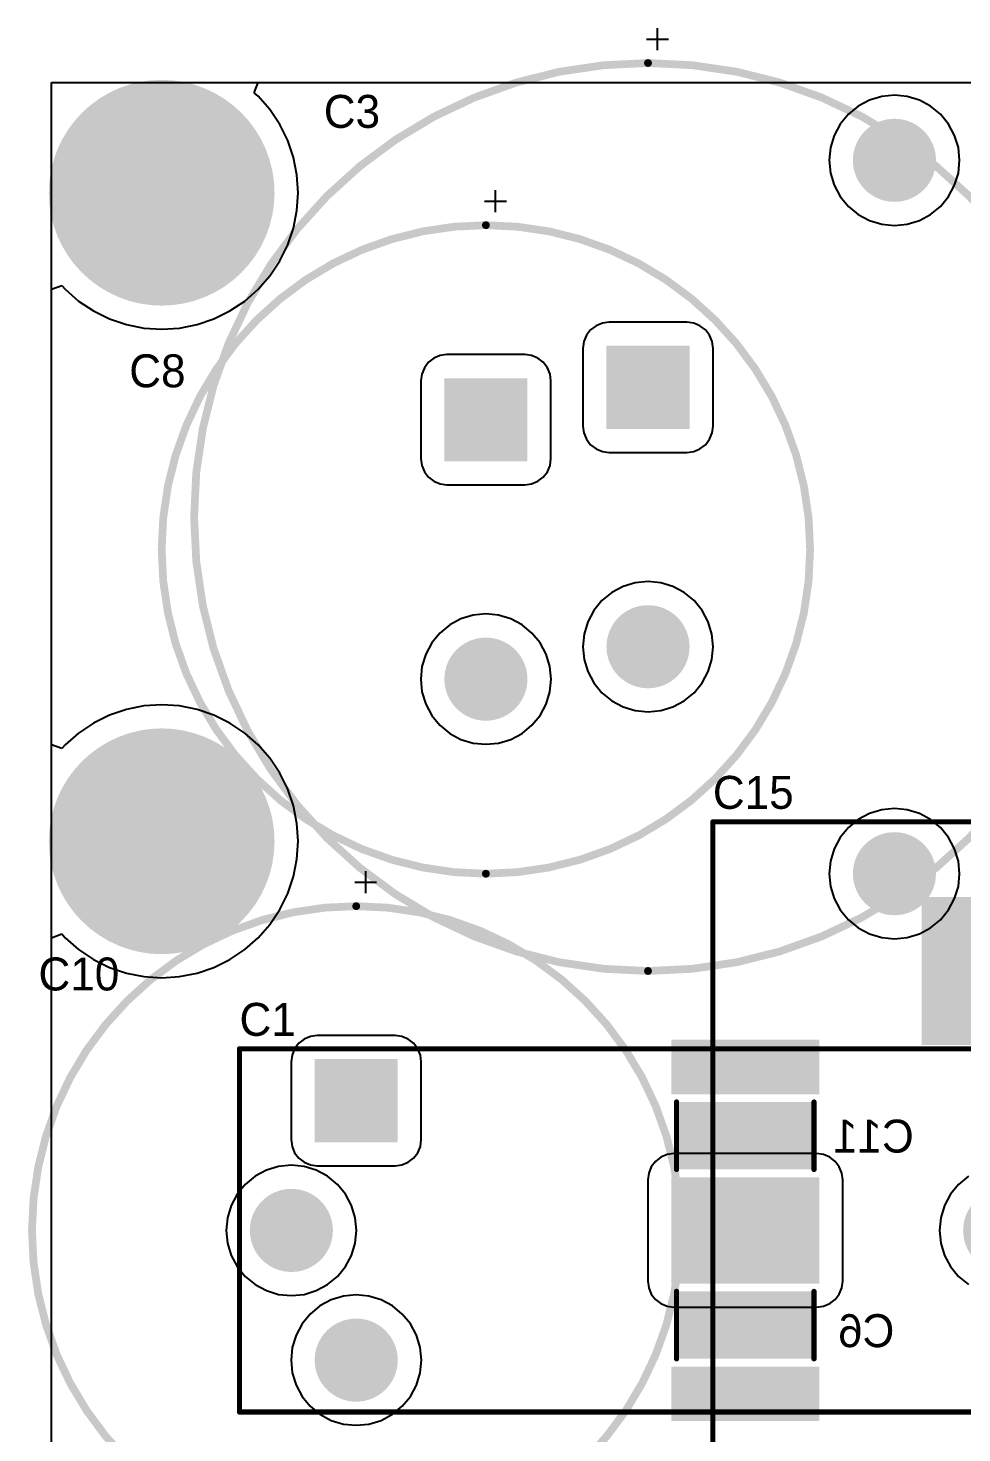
# Model space of a CAD drawing. Extents: x 87.4 to 186.9, y 112.3 to 203.8.
# Drawn here: x 87.4 to 123.4, y 149.7 to 203.8 of the extents above; entities that cross this region are included whole.
import ezdxf

# ---------------------------------------------------------------- set-up
doc = ezdxf.new("R2010")
doc.units = 0
doc.layers.get('0').update_dxf_attribs({"linetype": 'CONTINUOUS'})
for name, color, linetype in [('BOTTOMLAYER', 5, 'CONTINUOUS'), ('BOTTOMOVERLAY', 54, 'CONTINUOUS'), ('BOTTOMSOLDER', 6, 'CONTINUOUS'), ('TOPLAYER', 1, 'CONTINUOUS'), ('TOPOVERLAY', 2, 'CONTINUOUS'), ('TOPSOLDER', 216, 'CONTINUOUS')]:
    doc.layers.add(name, color=color, linetype=linetype)

# ---------------------------------------------------------------- blocks, each defined once
blk = doc.blocks.new('WCAP_AIL8_35_47_101')
at = {"layer": 'BOTTOMLAYER', "const_width": 1.5}
blk.add_lwpolyline([(-5.75, 0, 1), (-4.25, 0, 1)], format="xyb", close=True, dxfattribs=at)
at = {"layer": 'BOTTOMLAYER'}
blk.add_solid([(3.5, -1.5), (6.5, -1.5), (3.5, 1.5), (6.5, 1.5)], dxfattribs=at)
at = {"layer": 'BOTTOMSOLDER', "const_width": 1.602}
blk.add_lwpolyline([(-5.801, 0, 1), (-4.199, 0, 1)], format="xyb", close=True, dxfattribs=at)
at = {"layer": 'BOTTOMSOLDER'}
blk.add_solid([(3.398, -1.602), (6.602, -1.602), (3.398, 1.602), (6.602, 1.602)], dxfattribs=at)
at = {"layer": 'TOPLAYER', "const_width": 1.5}
blk.add_lwpolyline([(-5.75, 0, 1), (-4.25, 0, 1)], format="xyb", close=True, dxfattribs=at)
at = {"layer": 'TOPLAYER'}
blk.add_solid([(3.5, -1.5), (6.5, -1.5), (3.5, 1.5), (6.5, 1.5)], dxfattribs=at)
at = {"layer": 'TOPOVERLAY'}
for p, q in [((18.423, 0.058), (18.423, -0.788)), ((18, -0.365), (18.846, -0.365))]:
    blk.add_line(p, q, dxfattribs=at)
for points, const_width in [([(17.5, 0, 1), (-17.5, 0, 1)], 0.3), ([(-17.575, 0, 1), (-17.425, 0, 1)], 0.15), ([(17.425, 0, 1), (17.575, 0, 1)], 0.15)]:
    blk.add_lwpolyline(points, format="xyb", close=True, dxfattribs=dict(at, const_width=const_width))
at = {"layer": 'TOPSOLDER', "const_width": 1.602}
blk.add_lwpolyline([(-5.801, 0, 1), (-4.199, 0, 1)], format="xyb", close=True, dxfattribs=at)
at = {"layer": 'TOPSOLDER'}
blk.add_solid([(3.398, -1.602), (6.602, -1.602), (3.398, 1.602), (6.602, 1.602)], dxfattribs=at)
blk = doc.blocks.new('B32774_5_F_800V_127')
at = {"layer": 'BOTTOMLAYER', "const_width": 1.5}
for points in [[(-14.5, 0, 1), (-13, 0, 1)], [(13, 0, 1), (14.5, 0, 1)]]:
    blk.add_lwpolyline(points, format="xyb", close=True, dxfattribs=at)
at = {"layer": 'BOTTOMSOLDER', "const_width": 1.602}
for points in [[(-14.551, 0, 1), (-12.949, 0, 1)], [(12.949, 0, 1), (14.551, 0, 1)]]:
    blk.add_lwpolyline(points, format="xyb", close=True, dxfattribs=at)
at = {"layer": 'TOPLAYER', "const_width": 1.5}
for points in [[(-14.5, 0, 1), (-13, 0, 1)], [(13, 0, 1), (14.5, 0, 1)]]:
    blk.add_lwpolyline(points, format="xyb", close=True, dxfattribs=at)
at = {"layer": 'TOPOVERLAY', "const_width": 0.2}
for points in [[(-15.75, 7), (-15.75, -7)], [(15.75, 7), (-15.75, 7)], [(15.75, 7), (15.75, -7)], [(15.75, -7), (-15.75, -7)]]:
    blk.add_lwpolyline(points, dxfattribs=at)
at = {"layer": 'TOPOVERLAY', "const_width": 0.1}
for points in [[(-15.8, 7, 1), (-15.7, 7, 1)], [(-15.8, 7, 1), (-15.7, 7, 1)], [(15.7, 7, 1), (15.8, 7, 1)], [(15.7, 7, 1), (15.8, 7, 1)], [(-15.8, -7, 1), (-15.7, -7, 1)], [(-15.8, -7, 1), (-15.7, -7, 1)], [(15.7, -7, 1), (15.8, -7, 1)], [(15.7, -7, 1), (15.8, -7, 1)]]:
    blk.add_lwpolyline(points, format="xyb", close=True, dxfattribs=at)
at = {"layer": 'TOPSOLDER', "const_width": 1.602}
for points in [[(-14.551, 0, 1), (-12.949, 0, 1)], [(12.949, 0, 1), (14.551, 0, 1)]]:
    blk.add_lwpolyline(points, format="xyb", close=True, dxfattribs=at)
blk = doc.blocks.new('2220C_B_132')
at = {"layer": 'BOTTOMLAYER'}
for points in [[(-3.6, 2.75), (-3.6, -2.75), (-1.7, 2.75), (-1.7, -2.75)], [(1.7, 2.75), (1.7, -2.75), (3.6, 2.75), (3.6, -2.75)]]:
    blk.add_solid(points, dxfattribs=at)
at = {"layer": 'BOTTOMOVERLAY', "const_width": 0.2}
for points in [[(-1.3, 2.65), (1.3, 2.65)], [(-1.3, -2.65), (1.3, -2.65)]]:
    blk.add_lwpolyline(points, dxfattribs=at)
at = {"layer": 'BOTTOMOVERLAY', "const_width": 0.1}
for points in [[(-1.35, 2.65, 1), (-1.25, 2.65, 1)], [(1.25, 2.65, 1), (1.35, 2.65, 1)], [(-1.35, -2.65, 1), (-1.25, -2.65, 1)], [(1.25, -2.65, 1), (1.35, -2.65, 1)]]:
    blk.add_lwpolyline(points, format="xyb", close=True, dxfattribs=at)
at = {"layer": 'BOTTOMSOLDER'}
for points in [[(-3.702, 2.852), (-3.702, -2.852), (-1.598, 2.852), (-1.598, -2.852)], [(1.598, 2.852), (1.598, -2.852), (3.702, 2.852), (3.702, -2.852)]]:
    blk.add_solid(points, dxfattribs=at)
blk = doc.blocks.new('2220C_B_134')
at = {"layer": 'BOTTOMLAYER'}
for points in [[(-3.6, 2.75), (-3.6, -2.75), (-1.7, 2.75), (-1.7, -2.75)], [(1.7, 2.75), (1.7, -2.75), (3.6, 2.75), (3.6, -2.75)]]:
    blk.add_solid(points, dxfattribs=at)
at = {"layer": 'BOTTOMOVERLAY', "const_width": 0.2}
for points in [[(-1.3, 2.65), (1.3, 2.65)], [(-1.3, -2.65), (1.3, -2.65)]]:
    blk.add_lwpolyline(points, dxfattribs=at)
at = {"layer": 'BOTTOMOVERLAY', "const_width": 0.1}
for points in [[(-1.35, 2.65, 1), (-1.25, 2.65, 1)], [(1.25, 2.65, 1), (1.35, 2.65, 1)], [(-1.35, -2.65, 1), (-1.25, -2.65, 1)], [(1.25, -2.65, 1), (1.35, -2.65, 1)]]:
    blk.add_lwpolyline(points, format="xyb", close=True, dxfattribs=at)
at = {"layer": 'BOTTOMSOLDER'}
for points in [[(-3.702, 2.852), (-3.702, -2.852), (-1.598, 2.852), (-1.598, -2.852)], [(1.598, 2.852), (1.598, -2.852), (3.702, 2.852), (3.702, -2.852)]]:
    blk.add_solid(points, dxfattribs=at)
blk = doc.blocks.new('WCAP_AIL8_25_46_136')
at = {"layer": 'BOTTOMLAYER', "const_width": 1.5}
blk.add_lwpolyline([(-5.75, 0, 1), (-4.25, 0, 1)], format="xyb", close=True, dxfattribs=at)
at = {"layer": 'BOTTOMLAYER'}
blk.add_solid([(3.5, -1.5), (6.5, -1.5), (3.5, 1.5), (6.5, 1.5)], dxfattribs=at)
at = {"layer": 'BOTTOMSOLDER', "const_width": 1.602}
blk.add_lwpolyline([(-5.801, 0, 1), (-4.199, 0, 1)], format="xyb", close=True, dxfattribs=at)
at = {"layer": 'BOTTOMSOLDER'}
blk.add_solid([(3.398, -1.602), (6.602, -1.602), (3.398, 1.602), (6.602, 1.602)], dxfattribs=at)
at = {"layer": 'TOPLAYER', "const_width": 1.5}
blk.add_lwpolyline([(-5.75, 0, 1), (-4.25, 0, 1)], format="xyb", close=True, dxfattribs=at)
at = {"layer": 'TOPLAYER'}
blk.add_solid([(3.5, -1.5), (6.5, -1.5), (3.5, 1.5), (6.5, 1.5)], dxfattribs=at)
at = {"layer": 'TOPOVERLAY'}
for p, q in [((13.423, 0.058), (13.423, -0.788)), ((13, -0.365), (13.846, -0.365))]:
    blk.add_line(p, q, dxfattribs=at)
for points, const_width in [([(12.5, 0, 1), (-12.5, 0, 1)], 0.3), ([(-12.575, 0, 1), (-12.425, 0, 1)], 0.15), ([(12.425, 0, 1), (12.575, 0, 1)], 0.15)]:
    blk.add_lwpolyline(points, format="xyb", close=True, dxfattribs=dict(at, const_width=const_width))
at = {"layer": 'TOPSOLDER', "const_width": 1.602}
blk.add_lwpolyline([(-5.801, 0, 1), (-4.199, 0, 1)], format="xyb", close=True, dxfattribs=at)
at = {"layer": 'TOPSOLDER'}
blk.add_solid([(3.398, -1.602), (6.602, -1.602), (3.398, 1.602), (6.602, 1.602)], dxfattribs=at)
blk = doc.blocks.new('WCAP_AIL8_25_46_138')
at = {"layer": 'BOTTOMLAYER', "const_width": 1.5}
blk.add_lwpolyline([(-5.75, 0, 1), (-4.25, 0, 1)], format="xyb", close=True, dxfattribs=at)
at = {"layer": 'BOTTOMLAYER'}
blk.add_solid([(3.5, -1.5), (6.5, -1.5), (3.5, 1.5), (6.5, 1.5)], dxfattribs=at)
at = {"layer": 'BOTTOMSOLDER', "const_width": 1.602}
blk.add_lwpolyline([(-5.801, 0, 1), (-4.199, 0, 1)], format="xyb", close=True, dxfattribs=at)
at = {"layer": 'BOTTOMSOLDER'}
blk.add_solid([(3.398, -1.602), (6.602, -1.602), (3.398, 1.602), (6.602, 1.602)], dxfattribs=at)
at = {"layer": 'TOPLAYER', "const_width": 1.5}
blk.add_lwpolyline([(-5.75, 0, 1), (-4.25, 0, 1)], format="xyb", close=True, dxfattribs=at)
at = {"layer": 'TOPLAYER'}
blk.add_solid([(3.5, -1.5), (6.5, -1.5), (3.5, 1.5), (6.5, 1.5)], dxfattribs=at)
at = {"layer": 'TOPOVERLAY'}
for p, q in [((13.423, 0.058), (13.423, -0.788)), ((13, -0.365), (13.846, -0.365))]:
    blk.add_line(p, q, dxfattribs=at)
for points, const_width in [([(12.5, 0, 1), (-12.5, 0, 1)], 0.3), ([(-12.575, 0, 1), (-12.425, 0, 1)], 0.15), ([(12.425, 0, 1), (12.575, 0, 1)], 0.15)]:
    blk.add_lwpolyline(points, format="xyb", close=True, dxfattribs=dict(at, const_width=const_width))
at = {"layer": 'TOPSOLDER', "const_width": 1.602}
blk.add_lwpolyline([(-5.801, 0, 1), (-4.199, 0, 1)], format="xyb", close=True, dxfattribs=at)
at = {"layer": 'TOPSOLDER'}
blk.add_solid([(3.398, -1.602), (6.602, -1.602), (3.398, 1.602), (6.602, 1.602)], dxfattribs=at)
blk = doc.blocks.new('2220C_B_139')
at = {"layer": 'BOTTOMLAYER'}
for points in [[(-3.6, 2.75), (-3.6, -2.75), (-1.7, 2.75), (-1.7, -2.75)], [(1.7, 2.75), (1.7, -2.75), (3.6, 2.75), (3.6, -2.75)]]:
    blk.add_solid(points, dxfattribs=at)
at = {"layer": 'BOTTOMOVERLAY', "const_width": 0.2}
for points in [[(1.3, 2.65), (-1.3, 2.65)], [(1.3, -2.65), (-1.3, -2.65)]]:
    blk.add_lwpolyline(points, dxfattribs=at)
at = {"layer": 'BOTTOMOVERLAY', "const_width": 0.1}
for points in [[(-1.35, 2.65, 1), (-1.25, 2.65, 1)], [(1.25, 2.65, 1), (1.35, 2.65, 1)], [(-1.35, -2.65, 1), (-1.25, -2.65, 1)], [(1.25, -2.65, 1), (1.35, -2.65, 1)]]:
    blk.add_lwpolyline(points, format="xyb", close=True, dxfattribs=at)
at = {"layer": 'BOTTOMSOLDER'}
for points in [[(-3.702, 2.852), (-3.702, -2.852), (-1.598, 2.852), (-1.598, -2.852)], [(1.598, 2.852), (1.598, -2.852), (3.702, 2.852), (3.702, -2.852)]]:
    blk.add_solid(points, dxfattribs=at)
blk = doc.blocks.new('B32774_5_F_800V_143')
at = {"layer": 'BOTTOMLAYER', "const_width": 1.5}
for points in [[(-14.5, 0, 1), (-13, 0, 1)], [(13, 0, 1), (14.5, 0, 1)]]:
    blk.add_lwpolyline(points, format="xyb", close=True, dxfattribs=at)
at = {"layer": 'BOTTOMSOLDER', "const_width": 1.602}
for points in [[(-14.551, 0, 1), (-12.949, 0, 1)], [(12.949, 0, 1), (14.551, 0, 1)]]:
    blk.add_lwpolyline(points, format="xyb", close=True, dxfattribs=at)
at = {"layer": 'TOPLAYER', "const_width": 1.5}
for points in [[(-14.5, 0, 1), (-13, 0, 1)], [(13, 0, 1), (14.5, 0, 1)]]:
    blk.add_lwpolyline(points, format="xyb", close=True, dxfattribs=at)
at = {"layer": 'TOPOVERLAY', "const_width": 0.2}
for points in [[(-15.75, -7), (-15.75, 7)], [(15.75, 7), (-15.75, 7)], [(15.75, -7), (15.75, 7)], [(15.75, -7), (-15.75, -7)]]:
    blk.add_lwpolyline(points, dxfattribs=at)
at = {"layer": 'TOPOVERLAY', "const_width": 0.1}
for points in [[(-15.8, 7, 1), (-15.7, 7, 1)], [(-15.8, 7, 1), (-15.7, 7, 1)], [(15.7, 7, 1), (15.8, 7, 1)], [(15.7, 7, 1), (15.8, 7, 1)], [(-15.8, -7, 1), (-15.7, -7, 1)], [(-15.8, -7, 1), (-15.7, -7, 1)], [(15.7, -7, 1), (15.8, -7, 1)], [(15.7, -7, 1), (15.8, -7, 1)]]:
    blk.add_lwpolyline(points, format="xyb", close=True, dxfattribs=at)
at = {"layer": 'TOPSOLDER', "const_width": 1.602}
for points in [[(-14.551, 0, 1), (-12.949, 0, 1)], [(12.949, 0, 1), (14.551, 0, 1)]]:
    blk.add_lwpolyline(points, format="xyb", close=True, dxfattribs=at)

msp = doc.modelspace()

# ---------------------------------------------------------------- linework, layer by layer
at = {"layer": 'BOTTOMLAYER'}
for p, q in [((88.25, 176.223), (88.25, 201.75)), ((88.25, 201.75), (128.777, 201.75)), ((119.789, 201.071), (119.354, 200.839)), ((120.26, 201.214), (119.789, 201.071)), ((120.75, 201.262), (120.26, 201.214)), ((121.24, 201.214), (120.75, 201.262)), ((121.711, 201.071), (121.24, 201.214)), ((122.146, 200.839), (121.711, 201.071)), ((118.974, 200.526), (118.661, 200.146)), ((119.354, 200.839), (118.974, 200.526)), ((122.526, 200.526), (122.146, 200.839)), ((122.839, 200.146), (122.526, 200.526)), ((118.661, 200.146), (118.429, 199.711)), ((123.071, 199.711), (122.839, 200.146)), ((118.429, 199.711), (118.286, 199.24)), ((123.214, 199.24), (123.071, 199.711)), ((118.286, 199.24), (118.238, 198.75)), ((118.238, 198.75), (118.286, 198.26)), ((123.262, 198.75), (123.214, 199.24)), ((123.214, 198.26), (123.262, 198.75)), ((118.286, 198.26), (118.429, 197.789)), ((123.071, 197.789), (123.214, 198.26)), ((118.429, 197.789), (118.661, 197.354)), ((122.839, 197.354), (123.071, 197.789)), ((118.661, 197.354), (118.974, 196.974)), ((122.526, 196.974), (122.839, 197.354)), ((118.974, 196.974), (119.354, 196.661)), ((119.354, 196.661), (119.789, 196.429)), ((121.711, 196.429), (122.146, 196.661)), ((122.146, 196.661), (122.526, 196.974)), ((119.789, 196.429), (120.26, 196.286)), ((120.26, 196.286), (120.75, 196.238)), ((120.75, 196.238), (121.24, 196.286)), ((121.24, 196.286), (121.711, 196.429)), ((111.25, 182.512), (110.76, 182.464)), ((111.74, 182.464), (111.25, 182.512)), ((109.854, 182.089), (109.474, 181.776)), ((110.289, 182.321), (109.854, 182.089)), ((110.76, 182.464), (110.289, 182.321)), ((112.211, 182.321), (111.74, 182.464)), ((112.646, 182.089), (112.211, 182.321)), ((113.026, 181.776), (112.646, 182.089)), ((109.474, 181.776), (109.161, 181.396)), ((113.339, 181.396), (113.026, 181.776)), ((104.039, 181.071), (103.604, 180.839)), ((104.51, 181.214), (104.039, 181.071)), ((105, 181.262), (104.51, 181.214)), ((105.49, 181.214), (105, 181.262)), ((105.961, 181.071), (105.49, 181.214)), ((106.396, 180.839), (105.961, 181.071)), ((108.929, 180.961), (108.786, 180.49)), ((109.161, 181.396), (108.929, 180.961)), ((113.571, 180.961), (113.339, 181.396)), ((113.714, 180.49), (113.571, 180.961)), ((103.224, 180.526), (102.911, 180.146)), ((103.604, 180.839), (103.224, 180.526)), ((106.776, 180.526), (106.396, 180.839)), ((107.089, 180.146), (106.776, 180.526)), ((108.786, 180.49), (108.738, 180)), ((113.762, 180), (113.714, 180.49)), ((102.911, 180.146), (102.679, 179.711)), ((107.321, 179.711), (107.089, 180.146)), ((108.738, 180), (108.786, 179.51)), ((113.714, 179.51), (113.762, 180)), ((102.679, 179.711), (102.536, 179.24)), ((107.464, 179.24), (107.321, 179.711)), ((108.786, 179.51), (108.929, 179.039)), ((113.571, 179.039), (113.714, 179.51)), ((102.536, 179.24), (102.488, 178.75)), ((102.488, 178.75), (102.536, 178.26)), ((107.512, 178.75), (107.464, 179.24)), ((107.464, 178.26), (107.512, 178.75)), ((108.929, 179.039), (109.161, 178.604)), ((113.339, 178.604), (113.571, 179.039)), ((102.536, 178.26), (102.679, 177.789)), ((107.321, 177.789), (107.464, 178.26)), ((109.161, 178.604), (109.474, 178.224)), ((109.474, 178.224), (109.854, 177.911)), ((112.646, 177.911), (113.026, 178.224)), ((113.026, 178.224), (113.339, 178.604)), ((91.813, 177.716), (91.138, 177.582)), ((92.5, 177.761), (91.813, 177.716)), ((93.187, 177.716), (92.5, 177.761)), ((93.862, 177.582), (93.187, 177.716)), ((102.679, 177.789), (102.911, 177.354)), ((107.089, 177.354), (107.321, 177.789)), ((109.854, 177.911), (110.289, 177.679)), ((110.289, 177.679), (110.76, 177.536)), ((111.74, 177.536), (112.211, 177.679)), ((112.211, 177.679), (112.646, 177.911)), ((90.487, 177.361), (89.869, 177.056)), ((91.138, 177.582), (90.487, 177.361)), ((94.513, 177.361), (93.862, 177.582)), ((95.131, 177.056), (94.513, 177.361)), ((102.911, 177.354), (103.224, 176.974)), ((106.776, 176.974), (107.089, 177.354)), ((110.76, 177.536), (111.25, 177.488)), ((111.25, 177.488), (111.74, 177.536)), ((89.297, 176.674), (88.78, 176.22)), ((89.869, 177.056), (89.297, 176.674)), ((95.703, 176.674), (95.131, 177.056)), ((96.22, 176.22), (95.703, 176.674)), ((103.224, 176.974), (103.604, 176.661)), ((103.604, 176.661), (104.039, 176.429)), ((105.961, 176.429), (106.396, 176.661)), ((106.396, 176.661), (106.776, 176.974)), ((88.65, 176.072), (88.25, 176.223)), ((88.78, 176.22), (88.65, 176.072)), ((96.674, 175.703), (96.22, 176.22)), ((104.039, 176.429), (104.51, 176.286)), ((104.51, 176.286), (105, 176.238)), ((105, 176.238), (105.49, 176.286)), ((105.49, 176.286), (105.961, 176.429)), ((97.056, 175.131), (96.674, 175.703)), ((97.361, 174.513), (97.056, 175.131)), ((97.582, 173.862), (97.361, 174.513)), ((97.716, 173.187), (97.582, 173.862)), ((97.761, 172.5), (97.716, 173.187)), ((97.716, 171.813), (97.761, 172.5)), ((97.582, 171.138), (97.716, 171.813)), ((97.361, 170.487), (97.582, 171.138)), ((97.056, 169.869), (97.361, 170.487)), ((96.674, 169.297), (97.056, 169.869)), ((96.22, 168.78), (96.674, 169.297)), ((88.25, 168.777), (88.65, 168.928)), ((88.25, 146.223), (88.25, 168.777)), ((88.65, 168.928), (88.78, 168.78)), ((88.78, 168.78), (89.297, 168.326)), ((95.703, 168.326), (96.22, 168.78)), ((89.297, 168.326), (89.869, 167.944)), ((89.869, 167.944), (90.487, 167.639)), ((94.513, 167.639), (95.131, 167.944)), ((95.131, 167.944), (95.703, 168.326)), ((90.487, 167.639), (91.138, 167.418)), ((91.138, 167.418), (91.813, 167.284)), ((93.187, 167.284), (93.862, 167.418)), ((93.862, 167.418), (94.513, 167.639)), ((91.813, 167.284), (92.5, 167.239)), ((92.5, 167.239), (93.187, 167.284)), ((111.746, 160.323), (111.537, 160.163)), ((111.989, 160.424), (111.746, 160.323)), ((112.25, 160.459), (111.989, 160.424)), ((117.75, 160.459), (112.25, 160.459)), ((118.011, 160.424), (117.75, 160.459)), ((118.254, 160.323), (118.011, 160.424)), ((118.463, 160.163), (118.254, 160.323)), ((96.539, 159.821), (96.104, 159.589)), ((97.01, 159.964), (96.539, 159.821)), ((97.5, 160.012), (97.01, 159.964)), ((97.99, 159.964), (97.5, 160.012)), ((98.461, 159.821), (97.99, 159.964)), ((98.896, 159.589), (98.461, 159.821)), ((111.377, 159.954), (111.276, 159.711)), ((111.537, 160.163), (111.377, 159.954)), ((118.623, 159.954), (118.463, 160.163)), ((118.724, 159.711), (118.623, 159.954)), ((95.724, 159.276), (95.411, 158.896)), ((96.104, 159.589), (95.724, 159.276)), ((99.276, 159.276), (98.896, 159.589)), ((99.589, 158.896), (99.276, 159.276)), ((111.276, 159.711), (111.241, 159.45)), ((111.241, 159.45), (111.241, 157.55)), ((118.759, 159.45), (118.724, 159.711)), ((118.759, 157.55), (118.759, 159.45)), ((95.411, 158.896), (95.179, 158.461)), ((99.821, 158.461), (99.589, 158.896)), ((95.179, 158.461), (95.036, 157.99)), ((99.964, 157.99), (99.821, 158.461)), ((95.036, 157.99), (94.988, 157.5)), ((100.012, 157.5), (99.964, 157.99)), ((94.988, 157.5), (95.036, 157.01)), ((99.964, 157.01), (100.012, 157.5)), ((111.241, 157.55), (111.244, 157.528)), ((111.244, 157.472), (111.241, 157.45)), ((111.241, 157.45), (111.241, 155.55)), ((111.244, 157.528), (111.242, 157.5)), ((111.242, 157.5), (111.244, 157.472)), ((118.756, 157.528), (118.759, 157.55)), ((118.758, 157.5), (118.756, 157.528)), ((118.756, 157.472), (118.758, 157.5)), ((118.759, 157.45), (118.756, 157.472)), ((118.759, 155.55), (118.759, 157.45)), ((95.036, 157.01), (95.179, 156.539)), ((95.179, 156.539), (95.411, 156.104)), ((99.589, 156.104), (99.821, 156.539)), ((99.821, 156.539), (99.964, 157.01)), ((95.411, 156.104), (95.724, 155.724)), ((99.276, 155.724), (99.589, 156.104)), ((95.724, 155.724), (96.104, 155.411)), ((98.896, 155.411), (99.276, 155.724)), ((111.241, 155.55), (111.276, 155.289)), ((118.724, 155.289), (118.759, 155.55)), ((96.104, 155.411), (96.539, 155.179)), ((96.539, 155.179), (97.01, 155.036)), ((97.01, 155.036), (97.5, 154.988)), ((97.5, 154.988), (97.99, 155.036)), ((97.99, 155.036), (98.461, 155.179)), ((98.461, 155.179), (98.896, 155.411)), ((99.51, 154.964), (99.039, 154.821)), ((100, 155.012), (99.51, 154.964)), ((100.49, 154.964), (100, 155.012)), ((100.961, 154.821), (100.49, 154.964)), ((111.276, 155.289), (111.377, 155.046)), ((111.377, 155.046), (111.537, 154.837)), ((118.463, 154.837), (118.623, 155.046)), ((118.623, 155.046), (118.724, 155.289)), ((98.604, 154.589), (98.224, 154.276)), ((99.039, 154.821), (98.604, 154.589)), ((101.396, 154.589), (100.961, 154.821)), ((101.776, 154.276), (101.396, 154.589)), ((111.537, 154.837), (111.746, 154.677)), ((111.746, 154.677), (111.989, 154.576)), ((111.989, 154.576), (112.25, 154.541)), ((112.25, 154.541), (117.75, 154.541)), ((117.75, 154.541), (118.011, 154.576)), ((118.011, 154.576), (118.254, 154.677)), ((118.254, 154.677), (118.463, 154.837)), ((97.911, 153.896), (97.679, 153.461)), ((98.224, 154.276), (97.911, 153.896)), ((102.089, 153.896), (101.776, 154.276)), ((102.321, 153.461), (102.089, 153.896)), ((97.679, 153.461), (97.536, 152.99)), ((102.464, 152.99), (102.321, 153.461)), ((97.536, 152.99), (97.488, 152.5)), ((102.512, 152.5), (102.464, 152.99)), ((97.488, 152.5), (97.536, 152.01)), ((102.464, 152.01), (102.512, 152.5)), ((97.536, 152.01), (97.679, 151.539)), ((102.321, 151.539), (102.464, 152.01)), ((97.679, 151.539), (97.911, 151.104)), ((97.911, 151.104), (98.224, 150.724)), ((101.776, 150.724), (102.089, 151.104)), ((102.089, 151.104), (102.321, 151.539)), ((98.224, 150.724), (98.604, 150.411)), ((101.396, 150.411), (101.776, 150.724)), ((98.604, 150.411), (99.039, 150.179)), ((99.039, 150.179), (99.51, 150.036)), ((99.51, 150.036), (100, 149.988)), ((100, 149.988), (100.49, 150.036)), ((100.49, 150.036), (100.961, 150.179)), ((100.961, 150.179), (101.396, 150.411))]:
    msp.add_line(p, q, dxfattribs=at)
for points, const_width in [([(90.375, 197.5, 1), (94.625, 197.5, 1)], 4.25), ([(92.25, 201, 1), (92.75, 201, 1)], 0.5), ([(90.5, 200.531, 1), (91, 200.531, 1)], 0.5), ([(94, 200.531, 1), (94.5, 200.531, 1)], 0.5), ([(120, 198.75, 1), (121.5, 198.75, 1)], 1.5), ([(89.219, 199.25, 1), (89.719, 199.25, 1)], 0.5), ([(95.281, 199.25, 1), (95.781, 199.25, 1)], 0.5), ([(88.75, 197.5, 1), (89.25, 197.5, 1)], 0.5), ([(95.75, 197.5, 1), (96.25, 197.5, 1)], 0.5), ([(89.219, 195.75, 1), (89.719, 195.75, 1)], 0.5), ([(95.281, 195.75, 1), (95.781, 195.75, 1)], 0.5), ([(90.5, 194.469, 1), (91, 194.469, 1)], 0.5), ([(94, 194.469, 1), (94.5, 194.469, 1)], 0.5), ([(92.25, 194, 1), (92.75, 194, 1)], 0.5), ([(90.375, 172.5, 1), (94.625, 172.5, 1)], 4.25), ([(90.5, 175.531, 1), (91, 175.531, 1)], 0.5), ([(92.25, 176, 1), (92.75, 176, 1)], 0.5), ([(94, 175.531, 1), (94.5, 175.531, 1)], 0.5), ([(89.219, 174.25, 1), (89.719, 174.25, 1)], 0.5), ([(95.281, 174.25, 1), (95.781, 174.25, 1)], 0.5), ([(88.75, 172.5, 1), (89.25, 172.5, 1)], 0.5), ([(95.75, 172.5, 1), (96.25, 172.5, 1)], 0.5), ([(89.219, 170.75, 1), (89.719, 170.75, 1)], 0.5), ([(95.281, 170.75, 1), (95.781, 170.75, 1)], 0.5), ([(90.5, 169.469, 1), (91, 169.469, 1)], 0.5), ([(92.25, 169, 1), (92.75, 169, 1)], 0.5), ([(94, 169.469, 1), (94.5, 169.469, 1)], 0.5), ([(113.183, 158.5, 1), (113.818, 158.5, 1)], 0.635), ([(114.683, 158.5, 1), (115.318, 158.5, 1)], 0.635), ([(116.183, 158.5, 1), (116.818, 158.5, 1)], 0.635), ([(112.625, 157.5, 1), (113.375, 157.5, 1)], 0.75), ([(116.625, 157.5, 1), (117.375, 157.5, 1)], 0.75), ([(113.183, 156.5, 1), (113.818, 156.5, 1)], 0.635), ([(114.683, 156.5, 1), (115.318, 156.5, 1)], 0.635), ([(116.183, 156.5, 1), (116.818, 156.5, 1)], 0.635)]:
    msp.add_lwpolyline(points, format="xyb", close=True, dxfattribs=dict(at, const_width=const_width))
at = {"layer": 'BOTTOMLAYER', "const_width": 1.5}
msp.add_lwpolyline([(113, 157.5), (117, 157.5)], dxfattribs=at)
at = {"layer": 'BOTTOMOVERLAY'}
for points in [[(117.65, 159.85), (117.65, 162.45), (112.35, 159.85), (112.35, 162.45)], [(117.65, 152.55), (117.65, 155.15), (112.35, 152.55), (112.35, 155.15)]]:
    msp.add_solid(points, dxfattribs=at)
at = {"layer": 'BOTTOMSOLDER'}
for points, const_width in [([(90.324, 197.5, 1), (94.676, 197.5, 1)], 4.352), ([(92.199, 201, 1), (92.801, 201, 1)], 0.602), ([(90.449, 200.531, 1), (91.051, 200.531, 1)], 0.602), ([(93.949, 200.531, 1), (94.551, 200.531, 1)], 0.602), ([(89.168, 199.25, 1), (89.77, 199.25, 1)], 0.602), ([(95.23, 199.25, 1), (95.832, 199.25, 1)], 0.602), ([(119.949, 198.75, 1), (121.551, 198.75, 1)], 1.602), ([(88.699, 197.5, 1), (89.301, 197.5, 1)], 0.602), ([(95.699, 197.5, 1), (96.301, 197.5, 1)], 0.602), ([(89.168, 195.75, 1), (89.77, 195.75, 1)], 0.602), ([(95.23, 195.75, 1), (95.832, 195.75, 1)], 0.602), ([(90.449, 194.469, 1), (91.051, 194.469, 1)], 0.602), ([(93.949, 194.469, 1), (94.551, 194.469, 1)], 0.602), ([(92.199, 194, 1), (92.801, 194, 1)], 0.602), ([(90.324, 172.5, 1), (94.676, 172.5, 1)], 4.352), ([(92.199, 176, 1), (92.801, 176, 1)], 0.602), ([(90.449, 175.531, 1), (91.051, 175.531, 1)], 0.602), ([(93.949, 175.531, 1), (94.551, 175.531, 1)], 0.602), ([(89.168, 174.25, 1), (89.77, 174.25, 1)], 0.602), ([(95.23, 174.25, 1), (95.832, 174.25, 1)], 0.602), ([(88.699, 172.5, 1), (89.301, 172.5, 1)], 0.602), ([(95.699, 172.5, 1), (96.301, 172.5, 1)], 0.602), ([(89.168, 170.75, 1), (89.77, 170.75, 1)], 0.602), ([(95.23, 170.75, 1), (95.832, 170.75, 1)], 0.602), ([(90.449, 169.469, 1), (91.051, 169.469, 1)], 0.602), ([(93.949, 169.469, 1), (94.551, 169.469, 1)], 0.602), ([(92.199, 169, 1), (92.801, 169, 1)], 0.602), ([(113.132, 158.5, 1), (113.868, 158.5, 1)], 0.737), ([(114.632, 158.5, 1), (115.368, 158.5, 1)], 0.737), ([(116.132, 158.5, 1), (116.868, 158.5, 1)], 0.737), ([(113.132, 156.5, 1), (113.868, 156.5, 1)], 0.737), ([(114.632, 156.5, 1), (115.368, 156.5, 1)], 0.737), ([(116.132, 156.5, 1), (116.868, 156.5, 1)], 0.737)]:
    msp.add_lwpolyline(points, format="xyb", close=True, dxfattribs=dict(at, const_width=const_width))
at = {"layer": 'TOPLAYER'}
for p, q in [((96.072, 201.35), (96.223, 201.75)), ((96.223, 201.75), (137, 201.75)), ((96.22, 201.22), (96.072, 201.35)), ((96.674, 200.703), (96.22, 201.22)), ((97.056, 200.131), (96.674, 200.703)), ((97.361, 199.513), (97.056, 200.131)), ((97.582, 198.862), (97.361, 199.513)), ((97.716, 198.187), (97.582, 198.862)), ((97.761, 197.5), (97.716, 198.187)), ((97.716, 196.813), (97.761, 197.5)), ((97.582, 196.138), (97.716, 196.813)), ((97.361, 195.487), (97.582, 196.138)), ((97.056, 194.869), (97.361, 195.487)), ((96.674, 194.297), (97.056, 194.869)), ((88.25, 193.777), (88.65, 193.928)), ((88.65, 193.928), (88.78, 193.78)), ((96.22, 193.78), (96.674, 194.297)), ((88.25, 121.223), (88.25, 193.777)), ((88.78, 193.78), (89.297, 193.326)), ((89.297, 193.326), (89.869, 192.944)), ((95.131, 192.944), (95.703, 193.326)), ((95.703, 193.326), (96.22, 193.78)), ((89.869, 192.944), (90.487, 192.639)), ((94.513, 192.639), (95.131, 192.944)), ((90.487, 192.639), (91.138, 192.418)), ((91.138, 192.418), (91.813, 192.284)), ((91.813, 192.284), (92.5, 192.239)), ((92.5, 192.239), (93.187, 192.284)), ((93.187, 192.284), (93.862, 192.418)), ((93.862, 192.418), (94.513, 192.639)), ((109.246, 192.373), (109.037, 192.213)), ((109.489, 192.474), (109.246, 192.373)), ((109.75, 192.509), (109.489, 192.474)), ((112.75, 192.509), (109.75, 192.509)), ((113.011, 192.474), (112.75, 192.509)), ((113.254, 192.373), (113.011, 192.474)), ((113.463, 192.213), (113.254, 192.373)), ((108.776, 191.761), (108.741, 191.5)), ((108.877, 192.004), (108.776, 191.761)), ((109.037, 192.213), (108.877, 192.004)), ((113.623, 192.004), (113.463, 192.213)), ((113.724, 191.761), (113.623, 192.004)), ((113.759, 191.5), (113.724, 191.761)), ((103.239, 191.224), (102.996, 191.123)), ((103.5, 191.259), (103.239, 191.224)), ((106.5, 191.259), (103.5, 191.259)), ((106.761, 191.224), (106.5, 191.259)), ((107.004, 191.123), (106.761, 191.224)), ((108.741, 191.5), (108.741, 188.5)), ((113.759, 188.5), (113.759, 191.5)), ((102.627, 190.754), (102.526, 190.511)), ((102.787, 190.963), (102.627, 190.754)), ((102.996, 191.123), (102.787, 190.963)), ((107.213, 190.963), (107.004, 191.123)), ((107.373, 190.754), (107.213, 190.963)), ((107.474, 190.511), (107.373, 190.754)), ((102.526, 190.511), (102.491, 190.25)), ((102.491, 190.25), (102.491, 187.25)), ((107.509, 190.25), (107.474, 190.511)), ((107.509, 187.25), (107.509, 190.25)), ((108.741, 188.5), (108.776, 188.239)), ((113.724, 188.239), (113.759, 188.5)), ((108.776, 188.239), (108.877, 187.996)), ((108.877, 187.996), (109.037, 187.787)), ((113.463, 187.787), (113.623, 187.996)), ((113.623, 187.996), (113.724, 188.239)), ((109.037, 187.787), (109.246, 187.627)), ((109.246, 187.627), (109.489, 187.526)), ((109.489, 187.526), (109.75, 187.491)), ((109.75, 187.491), (112.75, 187.491)), ((112.75, 187.491), (113.011, 187.526)), ((113.011, 187.526), (113.254, 187.627)), ((113.254, 187.627), (113.463, 187.787)), ((102.491, 187.25), (102.526, 186.989)), ((102.526, 186.989), (102.627, 186.746)), ((107.373, 186.746), (107.474, 186.989)), ((107.474, 186.989), (107.509, 187.25)), ((102.627, 186.746), (102.787, 186.537)), ((102.787, 186.537), (102.996, 186.377)), ((102.996, 186.377), (103.239, 186.276)), ((106.761, 186.276), (107.004, 186.377)), ((107.004, 186.377), (107.213, 186.537)), ((107.213, 186.537), (107.373, 186.746)), ((103.239, 186.276), (103.5, 186.241)), ((103.5, 186.241), (106.5, 186.241)), ((106.5, 186.241), (106.761, 186.276)), ((119.354, 173.339), (118.974, 173.026)), ((119.789, 173.571), (119.354, 173.339)), ((120.26, 173.714), (119.789, 173.571)), ((120.75, 173.762), (120.26, 173.714)), ((121.24, 173.714), (120.75, 173.762)), ((121.711, 173.571), (121.24, 173.714)), ((122.146, 173.339), (121.711, 173.571)), ((122.526, 173.026), (122.146, 173.339)), ((118.974, 173.026), (118.661, 172.646)), ((122.839, 172.646), (122.526, 173.026)), ((118.429, 172.211), (118.286, 171.74)), ((118.661, 172.646), (118.429, 172.211)), ((123.071, 172.211), (122.839, 172.646)), ((123.214, 171.74), (123.071, 172.211)), ((118.286, 171.74), (118.238, 171.25)), ((123.262, 171.25), (123.214, 171.74)), ((118.238, 171.25), (118.286, 170.76)), ((123.214, 170.76), (123.262, 171.25)), ((118.286, 170.76), (118.429, 170.289)), ((123.071, 170.289), (123.214, 170.76)), ((118.429, 170.289), (118.661, 169.854)), ((122.839, 169.854), (123.071, 170.289)), ((118.661, 169.854), (118.974, 169.474)), ((122.526, 169.474), (122.839, 169.854)), ((118.974, 169.474), (119.354, 169.161)), ((119.354, 169.161), (119.789, 168.929)), ((121.711, 168.929), (122.146, 169.161)), ((122.146, 169.161), (122.526, 169.474)), ((119.789, 168.929), (120.26, 168.786)), ((120.26, 168.786), (120.75, 168.738)), ((120.75, 168.738), (121.24, 168.786)), ((121.24, 168.786), (121.711, 168.929)), ((97.787, 164.713), (97.627, 164.504)), ((97.996, 164.873), (97.787, 164.713)), ((98.239, 164.974), (97.996, 164.873)), ((98.5, 165.009), (98.239, 164.974)), ((101.5, 165.009), (98.5, 165.009)), ((101.761, 164.974), (101.5, 165.009)), ((102.004, 164.873), (101.761, 164.974)), ((102.213, 164.713), (102.004, 164.873)), ((102.373, 164.504), (102.213, 164.713)), ((97.526, 164.261), (97.491, 164)), ((97.627, 164.504), (97.526, 164.261)), ((102.474, 164.261), (102.373, 164.504)), ((102.509, 164), (102.474, 164.261)), ((97.491, 164), (97.491, 161)), ((102.509, 161), (102.509, 164)), ((97.491, 161), (97.526, 160.739)), ((102.474, 160.739), (102.509, 161)), ((97.526, 160.739), (97.627, 160.496)), ((97.627, 160.496), (97.787, 160.287)), ((102.213, 160.287), (102.373, 160.496)), ((102.373, 160.496), (102.474, 160.739)), ((97.787, 160.287), (97.996, 160.127)), ((97.996, 160.127), (98.239, 160.026)), ((98.239, 160.026), (98.5, 159.991)), ((98.5, 159.991), (101.5, 159.991)), ((101.5, 159.991), (101.761, 160.026)), ((101.761, 160.026), (102.004, 160.127)), ((102.004, 160.127), (102.213, 160.287)), ((123.224, 159.276), (122.911, 158.896)), ((123.604, 159.589), (123.224, 159.276)), ((122.911, 158.896), (122.679, 158.461)), ((122.679, 158.461), (122.536, 157.99)), ((122.536, 157.99), (122.488, 157.5)), ((122.488, 157.5), (122.536, 157.01)), ((122.536, 157.01), (122.679, 156.539)), ((122.679, 156.539), (122.911, 156.104)), ((122.911, 156.104), (123.224, 155.724)), ((123.224, 155.724), (123.604, 155.411))]:
    msp.add_line(p, q, dxfattribs=at)
for points, const_width in [([(90.375, 197.5, 1), (94.625, 197.5, 1)], 4.25), ([(92.25, 201, 1), (92.75, 201, 1)], 0.5), ([(90.5, 200.531, 1), (91, 200.531, 1)], 0.5), ([(94, 200.531, 1), (94.5, 200.531, 1)], 0.5), ([(120, 198.75, 1), (121.5, 198.75, 1)], 1.5), ([(89.219, 199.25, 1), (89.719, 199.25, 1)], 0.5), ([(95.281, 199.25, 1), (95.781, 199.25, 1)], 0.5), ([(88.75, 197.5, 1), (89.25, 197.5, 1)], 0.5), ([(95.75, 197.5, 1), (96.25, 197.5, 1)], 0.5), ([(89.219, 195.75, 1), (89.719, 195.75, 1)], 0.5), ([(95.281, 195.75, 1), (95.781, 195.75, 1)], 0.5), ([(90.5, 194.469, 1), (91, 194.469, 1)], 0.5), ([(94, 194.469, 1), (94.5, 194.469, 1)], 0.5), ([(92.25, 194, 1), (92.75, 194, 1)], 0.5), ([(90.375, 172.5, 1), (94.625, 172.5, 1)], 4.25), ([(90.5, 175.531, 1), (91, 175.531, 1)], 0.5), ([(92.25, 176, 1), (92.75, 176, 1)], 0.5), ([(94, 175.531, 1), (94.5, 175.531, 1)], 0.5), ([(89.219, 174.25, 1), (89.719, 174.25, 1)], 0.5), ([(95.281, 174.25, 1), (95.781, 174.25, 1)], 0.5), ([(88.75, 172.5, 1), (89.25, 172.5, 1)], 0.5), ([(95.75, 172.5, 1), (96.25, 172.5, 1)], 0.5), ([(89.219, 170.75, 1), (89.719, 170.75, 1)], 0.5), ([(95.281, 170.75, 1), (95.781, 170.75, 1)], 0.5), ([(90.5, 169.469, 1), (91, 169.469, 1)], 0.5), ([(92.25, 169, 1), (92.75, 169, 1)], 0.5), ([(94, 169.469, 1), (94.5, 169.469, 1)], 0.5), ([(113.183, 158.5, 1), (113.818, 158.5, 1)], 0.635), ([(114.683, 158.5, 1), (115.318, 158.5, 1)], 0.635), ([(116.183, 158.5, 1), (116.818, 158.5, 1)], 0.635), ([(113.183, 156.5, 1), (113.818, 156.5, 1)], 0.635), ([(114.683, 156.5, 1), (115.318, 156.5, 1)], 0.635), ([(116.183, 156.5, 1), (116.818, 156.5, 1)], 0.635)]:
    msp.add_lwpolyline(points, format="xyb", close=True, dxfattribs=dict(at, const_width=const_width))
at = {"layer": 'TOPSOLDER'}
for points, const_width in [([(90.324, 197.5, 1), (94.676, 197.5, 1)], 4.352), ([(92.199, 201, 1), (92.801, 201, 1)], 0.602), ([(90.449, 200.531, 1), (91.051, 200.531, 1)], 0.602), ([(93.949, 200.531, 1), (94.551, 200.531, 1)], 0.602), ([(89.168, 199.25, 1), (89.77, 199.25, 1)], 0.602), ([(95.23, 199.25, 1), (95.832, 199.25, 1)], 0.602), ([(119.949, 198.75, 1), (121.551, 198.75, 1)], 1.602), ([(88.699, 197.5, 1), (89.301, 197.5, 1)], 0.602), ([(95.699, 197.5, 1), (96.301, 197.5, 1)], 0.602), ([(89.168, 195.75, 1), (89.77, 195.75, 1)], 0.602), ([(95.23, 195.75, 1), (95.832, 195.75, 1)], 0.602), ([(90.449, 194.469, 1), (91.051, 194.469, 1)], 0.602), ([(93.949, 194.469, 1), (94.551, 194.469, 1)], 0.602), ([(92.199, 194, 1), (92.801, 194, 1)], 0.602), ([(90.324, 172.5, 1), (94.676, 172.5, 1)], 4.352), ([(92.199, 176, 1), (92.801, 176, 1)], 0.602), ([(90.449, 175.531, 1), (91.051, 175.531, 1)], 0.602), ([(93.949, 175.531, 1), (94.551, 175.531, 1)], 0.602), ([(89.168, 174.25, 1), (89.77, 174.25, 1)], 0.602), ([(95.23, 174.25, 1), (95.832, 174.25, 1)], 0.602), ([(88.699, 172.5, 1), (89.301, 172.5, 1)], 0.602), ([(95.699, 172.5, 1), (96.301, 172.5, 1)], 0.602), ([(89.168, 170.75, 1), (89.77, 170.75, 1)], 0.602), ([(95.23, 170.75, 1), (95.832, 170.75, 1)], 0.602), ([(90.449, 169.469, 1), (91.051, 169.469, 1)], 0.602), ([(93.949, 169.469, 1), (94.551, 169.469, 1)], 0.602), ([(92.199, 169, 1), (92.801, 169, 1)], 0.602)]:
    msp.add_lwpolyline(points, format="xyb", close=True, dxfattribs=dict(at, const_width=const_width))

# ---------------------------------------------------------------- block references
for name, p, rotation in [('WCAP_AIL8_35_47_101', (111.25, 185), 90), ('WCAP_AIL8_25_46_136', (105, 183.75), 90), ('B32774_5_F_800V_143', (120.75, 157.5), 270), ('WCAP_AIL8_25_46_138', (100, 157.5), 90), ('2220C_B_132', (125.5, 167.5), 360), ('2220C_B_139', (115, 161.15), 270), ('B32774_5_F_800V_127', (111.25, 157.5), 180), ('2220C_B_134', (115, 153.85), 90)]:
    msp.add_blockref(name, p, dxfattribs=dict(rotation=rotation))

# ---------------------------------------------------------------- texts
at = {"layer": 'BOTTOMOVERLAY', "text_generation_flag": 2}
for s, p in [('C11', (121.5, 160.5)), ('C6', (120.75, 153))]:
    msp.add_text(s, height=1.27, dxfattribs=at).set_placement(p)
at = {"layer": 'TOPOVERLAY'}
for s, p in [('C3', (98.75, 200)), ('C8', (91.25, 190)), ('C15', (113.75, 173.75)), ('C10', (87.75, 166.75)), ('C1', (95.5, 165))]:
    msp.add_text(s, height=1.27, dxfattribs=at).set_placement(p)

doc.saveas('drawing.dxf')
